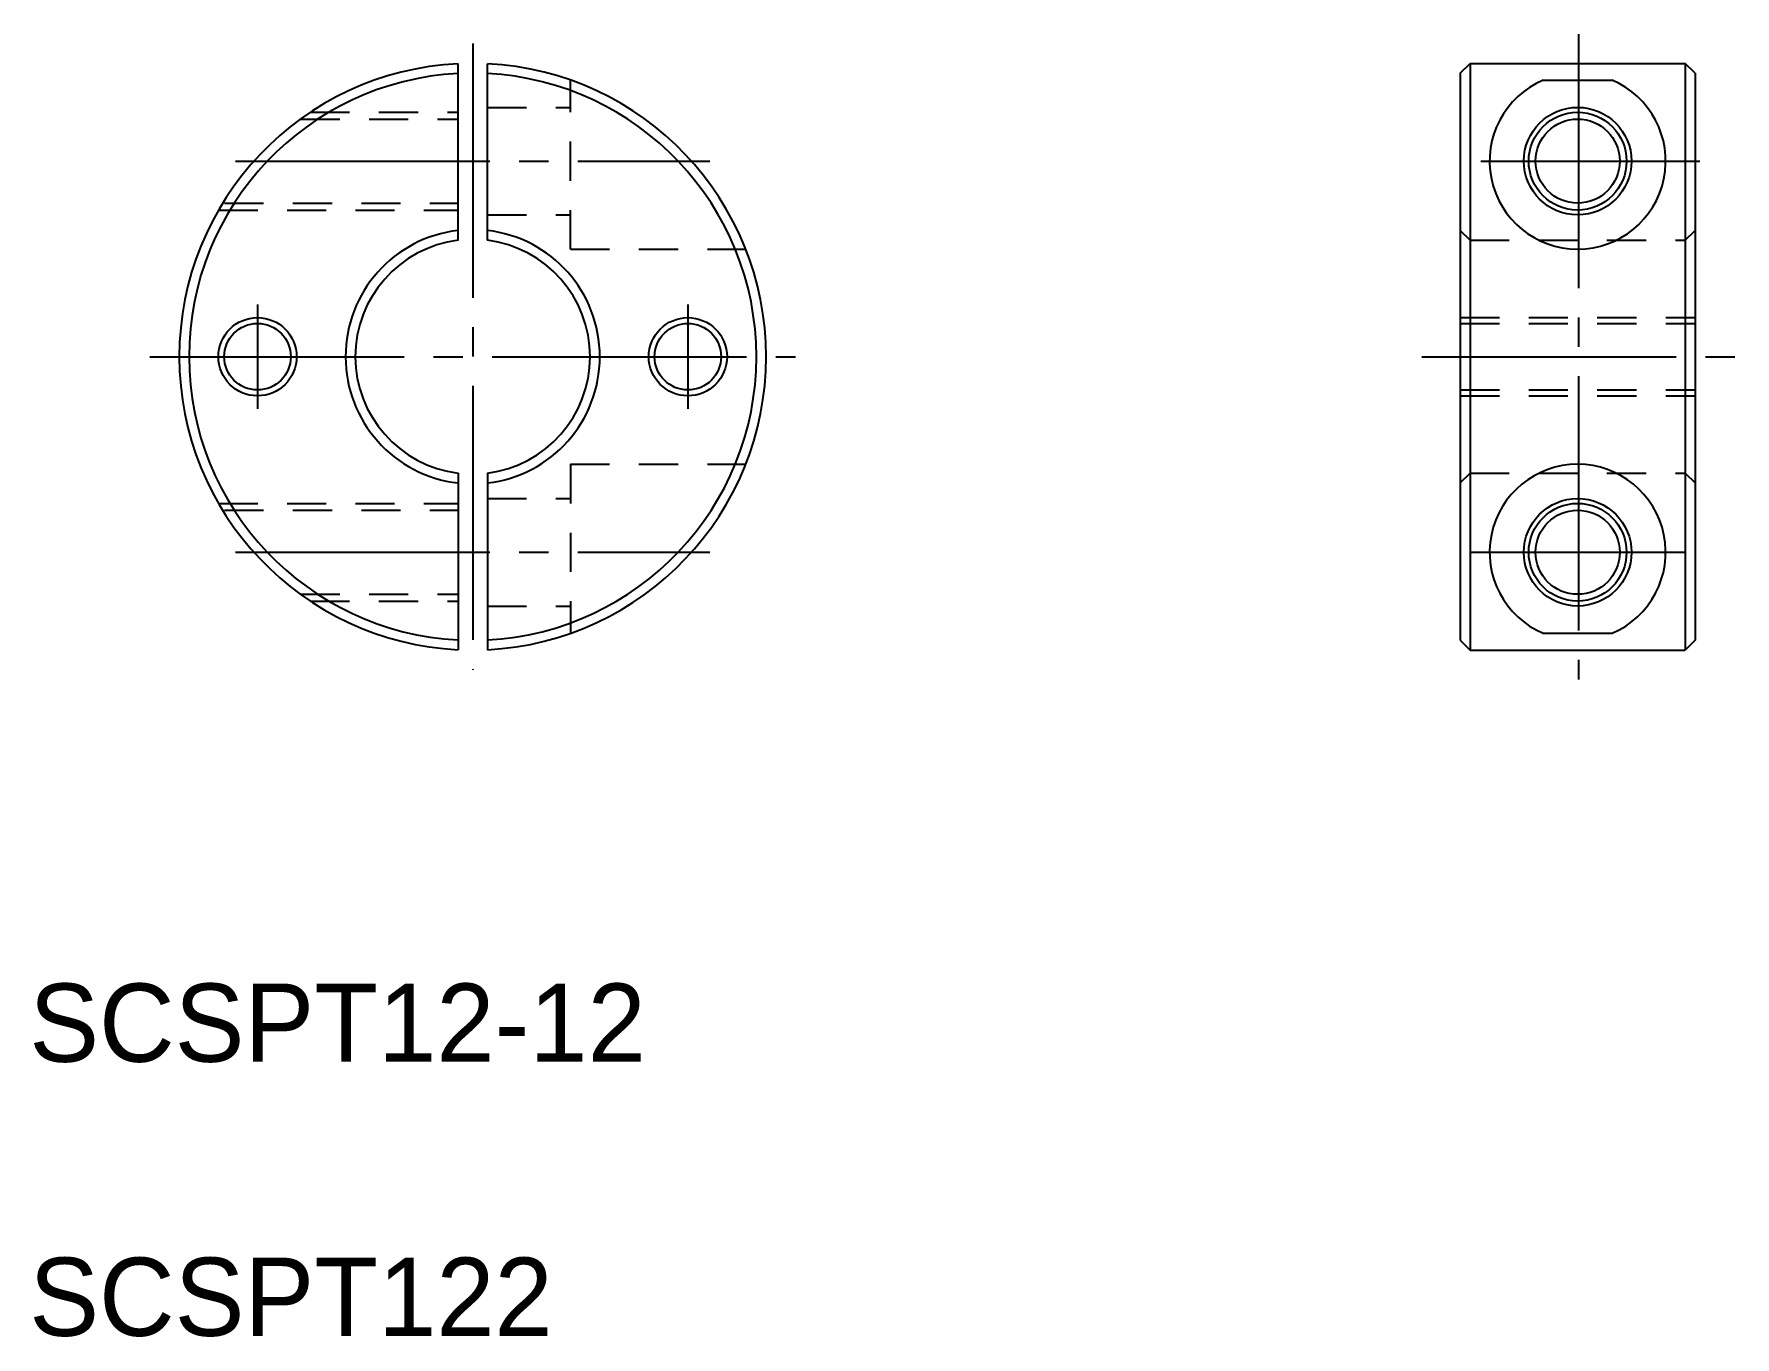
# Model space of a CAD drawing. Extents: x 112.9 to 199.9, y 103 to 169.6.
import ezdxf

# ---------------------------------------------------------------- set-up
doc = ezdxf.new("R2010")
doc.units = 0
doc.linetypes.add('CENTER', pattern=[17.5, 13, -1.5, 1.5, -1.5])
doc.linetypes.add('DASHED', pattern=[3.5, 2, -1.5])
doc.layers.get('0').update_dxf_attribs({"linetype": 'CONTINUOUS'})
doc.layers.add('CENTER', color=1, linetype='CENTER')

msp = doc.modelspace()

# ---------------------------------------------------------------- linework, layer by layer
at = {"color": 7, "linetype": 'CONTINUOUS'}
for p, q in [((134.605, 159.074), (134.605, 168.103)), ((136.105, 159.074), (136.105, 168.103)), ((185.835, 167.621), (186.335, 168.121)), ((186.335, 168.121), (186.335, 138.121)), ((186.335, 168.121), (197.335, 168.121)), ((197.335, 168.121), (197.335, 138.121)), ((197.835, 167.621), (197.335, 168.121)), ((185.835, 167.621), (185.835, 138.621)), ((190.077, 167.264), (193.594, 167.264)), ((197.835, 167.621), (197.835, 138.621)), ((134.605, 147.168), (134.605, 138.14)), ((136.105, 147.168), (136.105, 138.14)), ((185.835, 138.621), (186.335, 138.121)), ((190.077, 138.979), (193.594, 138.979)), ((197.835, 138.621), (197.335, 138.121)), ((186.335, 138.121), (197.335, 138.121))]:
    msp.add_line(p, q, dxfattribs=at)
at = {"color": 3, "linetype": 'DASHED'}
for p, q in [((140.355, 158.621), (140.355, 167.264)), ((126.558, 165.271), (134.605, 165.271)), ((127.063, 165.621), (134.605, 165.621)), ((136.105, 165.871), (140.355, 165.871)), ((122.666, 160.971), (134.605, 160.971)), ((122.364, 160.621), (134.605, 160.621)), ((136.105, 160.371), (140.355, 160.371)), ((185.835, 159.574), (186.335, 159.074)), ((197.335, 159.074), (197.835, 159.574)), ((140.355, 158.621), (149.31, 158.621)), ((186.335, 159.074), (197.335, 159.074)), ((185.835, 155.121), (197.835, 155.121)), ((185.835, 154.821), (197.835, 154.821)), ((185.835, 151.421), (197.835, 151.421)), ((185.835, 151.121), (197.835, 151.121)), ((140.355, 147.621), (140.355, 138.979)), ((140.355, 147.621), (149.31, 147.621)), ((185.835, 146.668), (186.335, 147.168)), ((186.335, 147.168), (197.335, 147.168)), ((197.335, 147.168), (197.835, 146.668)), ((122.364, 145.621), (134.605, 145.621)), ((122.666, 145.271), (134.605, 145.271)), ((136.105, 145.871), (140.355, 145.871)), ((126.558, 140.971), (134.605, 140.971)), ((127.063, 140.621), (134.605, 140.621)), ((136.105, 140.371), (140.355, 140.371))]:
    msp.add_line(p, q, dxfattribs=at)
for centre, radius in [((191.835, 163.121), 2.75), ((191.835, 163.121), 2.15), ((124.355, 153.121), 2), ((124.355, 153.121), 1.7), ((146.355, 153.121), 2), ((146.355, 153.121), 1.7), ((191.835, 143.121), 2.75), ((191.835, 143.121), 2.15)]:
    msp.add_circle(centre, radius)
at = {"color": 3}
for centre in [(191.835, 163.121), (191.835, 143.121)]:
    msp.add_circle(centre, 2.5, dxfattribs=at)
at = {"color": 7, "linetype": 'CONTINUOUS'}
for radius, start, end in [(15, 92.86598, 267.13403), (15, 272.86599, 87.13401), (14.5, 92.9649, 267.0351), (14.5, 272.9649, 87.0351), (6.5, 96.62581, 263.3742), (6.5, 276.62581, 83.37419), (6, 97.18076, 262.81923), (6, 277.18075, 82.81925)]:
    msp.add_arc((135.355, 153.121), radius, start, end, dxfattribs=at)
for centre, start, end in [((191.835, 163.121), 113.00444, 66.99556), ((191.835, 143.121), 293.00444, 246.99556)]:
    msp.add_arc(centre, 4.5, start, end)
at = {"layer": 'CENTER', "color": 1, "linetype": 'CENTER'}
for p, q in [((191.877, 169.621), (191.877, 136.621)), ((135.355, 169.137), (135.355, 137.106)), ((123.228, 163.121), (147.482, 163.121)), ((186.879, 163.121), (198.085, 163.121)), ((124.355, 155.797), (124.355, 150.453)), ((146.355, 155.797), (146.355, 150.453)), ((118.855, 153.121), (151.855, 153.121)), ((183.877, 153.121), (199.877, 153.121)), ((123.228, 143.121), (147.482, 143.121)), ((186.328, 143.121), (197.386, 143.121))]:
    msp.add_line(p, q, dxfattribs=at)

# ---------------------------------------------------------------- texts
for s, p in [('SCSPT12-12', (112.688, 117.069)), ('SCSPT122', (112.688, 103.054))]:
    msp.add_text(s, height=4).set_placement(p)

doc.saveas('drawing.dxf')
